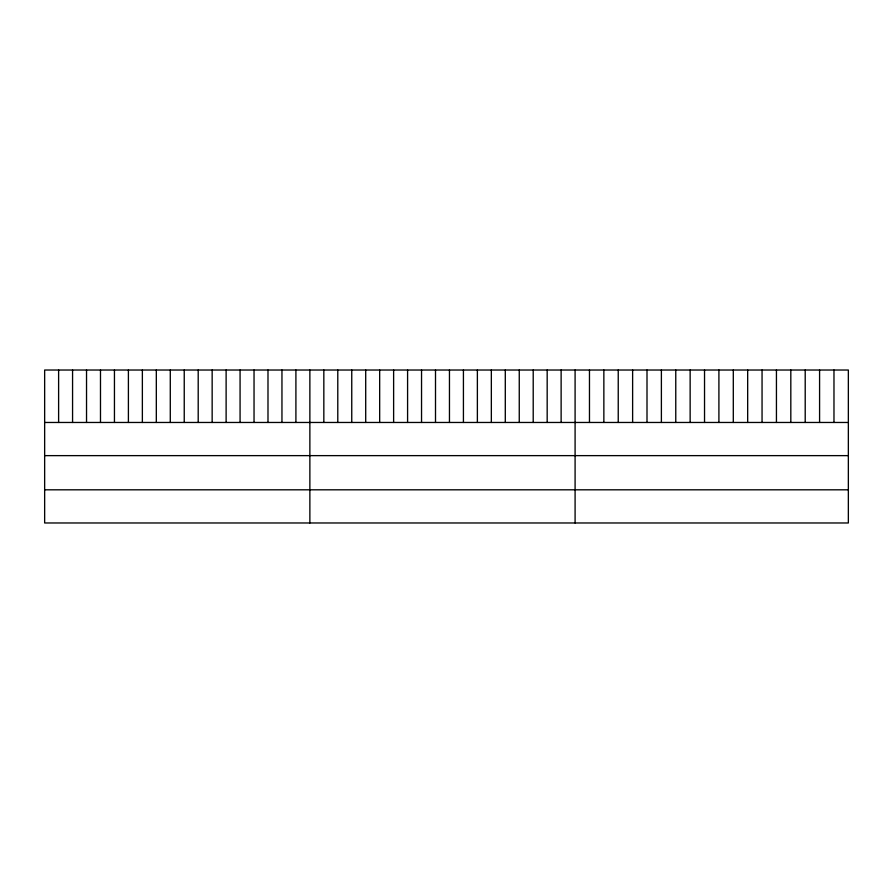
<?xml version="1.0" encoding="UTF-8"?>
<svg xmlns="http://www.w3.org/2000/svg" width="893" height="893" viewBox="0 0 893 893"><rect width="100%" height="100%" fill="white"/><g stroke="black" fill="none" stroke-linecap="round" stroke-linejoin="round"><path stroke-width="1.34" d="M848.35 422.467L848.35 522.974L44.65 522.974L44.65 370.026L848.35 370.026L848.35 422.467L44.65 422.467M44.65 455.631L848.35 455.631M44.65 489.81L848.35 489.81M833.973 370.026L833.973 422.467M819.584 370.026L819.584 422.467M805.207 370.026L805.207 422.467M790.818 370.026L790.818 422.467M776.441 370.026L776.441 422.467M762.053 370.026L762.053 422.467M747.675 370.026L747.675 422.467M733.298 370.026L733.298 422.467M718.91 370.026L718.91 422.467M704.532 370.026L704.532 422.467M690.144 370.026L690.144 422.467M675.767 370.026L675.767 422.467M661.389 370.026L661.389 422.467M647.001 370.026L647.001 422.467M632.624 370.026L632.624 422.467M618.235 370.026L618.235 422.467M603.858 370.026L603.858 422.467M589.469 370.026L589.469 422.467M575.092 370.026L575.092 522.974M561.128 370.026L561.128 422.467M547.175 370.026L547.175 422.467M533.21 370.026L533.21 422.467M519.257 370.026L519.257 422.467M505.293 370.026L505.293 422.467M491.34 370.026L491.34 422.467M477.375 370.026L477.375 422.467M463.422 370.026L463.422 422.467M449.458 370.026L449.458 422.467M435.505 370.026L435.505 422.467M421.541 370.026L421.541 422.467M407.588 370.026L407.588 422.467M393.623 370.026L393.623 422.467M379.67 370.026L379.67 422.467M365.706 370.026L365.706 422.467M351.753 370.026L351.753 422.467M337.788 370.026L337.788 422.467M323.835 370.026L323.835 422.467M309.871 370.026L309.871 522.974M295.907 370.026L295.907 422.467M281.954 370.026L281.954 422.467M267.989 370.026L267.989 422.467M254.036 370.026L254.036 422.467M240.072 370.026L240.072 422.467M226.119 370.026L226.119 422.467M212.154 370.026L212.154 422.467M198.201 370.026L198.201 422.467M184.237 370.026L184.237 422.467M170.284 370.026L170.284 422.467M156.32 370.026L156.32 422.467M142.367 370.026L142.367 422.467M128.402 370.026L128.402 422.467M114.449 370.026L114.449 422.467M100.485 370.026L100.485 422.467M86.532 370.026L86.532 422.467M72.567 370.026L72.567 422.467M58.614 370.026L58.614 422.467"/></g></svg>
